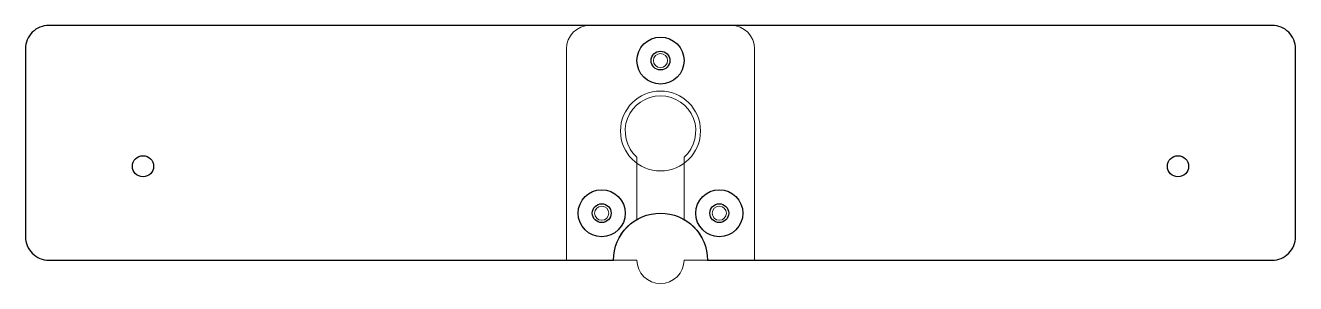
# Model space of a CAD drawing. Header units: millimetres. Extents: x -270 to 270, y -10 to 100.
import ezdxf

# ---------------------------------------------------------------- set-up
doc = ezdxf.new("R2010")
doc.units = ezdxf.units.MM
doc.layers.get('0').update_dxf_attribs({"linetype": 'CONTINUOUS', "lineweight": 25, "true_color": 0x000000})
doc.layers.add('1', color=3, linetype='CONTINUOUS', lineweight=0, true_color=0x00ff00)
doc.layers.add('2', color=1, linetype='CONTINUOUS', lineweight=0, true_color=0xff0000)

msp = doc.modelspace()

# ---------------------------------------------------------------- linework, layer by layer
msp.add_lwpolyline([(-260, 0), (-20, 0, -1), (20, 0), (260, 0, 0.414214), (270, 10), (270, 90, 0.414214), (260, 100), (-260, 100, 0.414214), (-270, 90), (-270, 10, 0.414214), (-260, 0)], format="xyb")
for centre, radius in [((0, 85), 10), ((0, 85), 4), ((-220, 40), 4.5), ((220, 40), 4.5), ((-25, 20), 10), ((25, 20), 10), ((-25, 20), 4), ((25, 20), 4)]:
    msp.add_circle(centre, radius)
at = {"layer": '1'}
for p, q in [((30, 100), (-30, 100)), ((-40, 90), (-40, 0)), ((40, 0), (40, 90)), ((-10, 17.32), (-10, 43.82)), ((10, 43.82), (10, 17.32)), ((-40, 0), (-20, 0)), ((20, 0), (40, 0))]:
    msp.add_line(p, q, dxfattribs=at)
for centre in [(0, 85), (-25, 20), (25, 20)]:
    msp.add_circle(centre, 3, dxfattribs=at)
for centre, radius, start, end in [((-30, 90), 10, 90, 180), ((30, 90), 10, 0, 90), ((0, 55), 15, 311.8103, 228.1897), ((0, 0), 20, 120, 180), ((0, 0), 20, 360, 60)]:
    msp.add_arc(centre, radius, start, end, dxfattribs=at)
at = {"layer": '2'}
for p, q in [((-30, 100), (30, 100)), ((-40, 0), (-40, 90)), ((40, 90), (40, 0)), ((-40, 0), (-10, 0)), ((10, 0), (40, 0))]:
    msp.add_line(p, q, dxfattribs=at)
for centre, radius in [((0, 85), 3), ((0, 55), 17), ((-25, 20), 3), ((25, 20), 3)]:
    msp.add_circle(centre, radius, dxfattribs=at)
for centre, start, end in [((-30, 90), 90, 180), ((30, 90), 0, 90), ((0, 0), 180, 0)]:
    msp.add_arc(centre, 10, start, end, dxfattribs=at)

doc.saveas('drawing.dxf')
